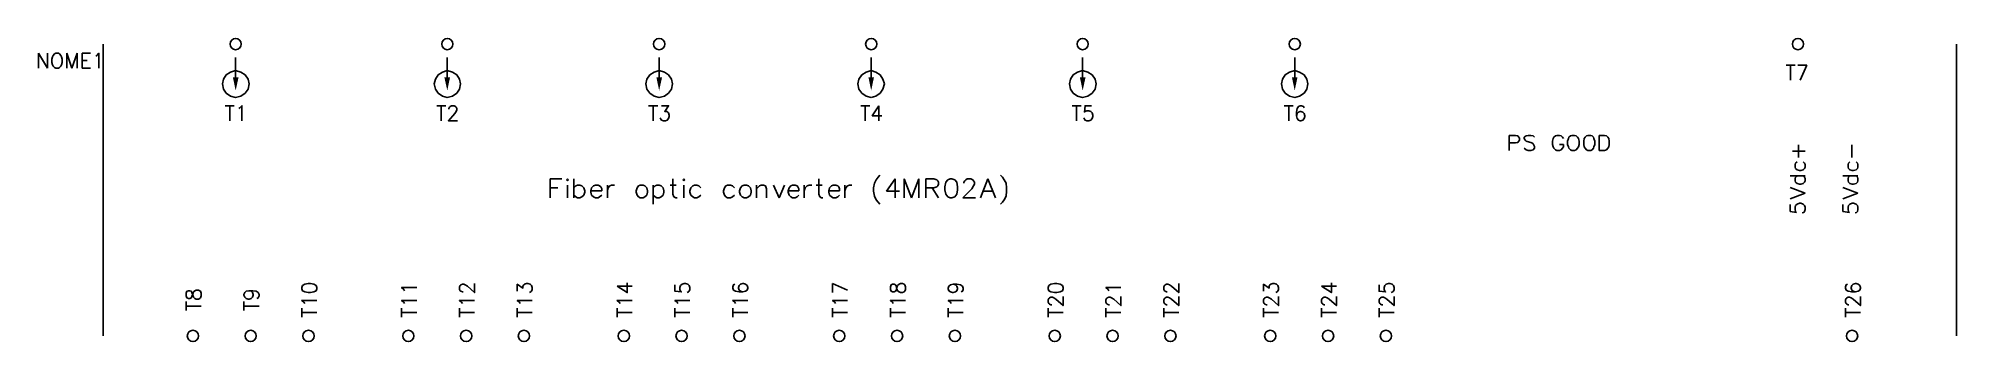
# Model space of a CAD drawing. Header units: millimetres. Extents: x 2176 to 2431, y 1177 to 1218.
import ezdxf
from ezdxf.enums import TextEntityAlignment as Align

# ---------------------------------------------------------------- set-up
doc = ezdxf.new("R2010")
doc.units = ezdxf.units.MM
doc.styles.add('ROMANS', font='romans', dxfattribs={"height": 0.2})

msp = doc.modelspace()

# ---------------------------------------------------------------- hatches: boundary and pattern name
at = {"linetype": 'Continuous'}
for points in [[(2201.98, 1212.54), (2202.35, 1210.76), (2202.74, 1212.54)], [(2230.13, 1212.54), (2230.53, 1210.76), (2230.89, 1212.54)], [(2258.36, 1212.54), (2258.73, 1210.76), (2259.12, 1212.54)], [(2286.59, 1212.54), (2286.96, 1210.76), (2287.33, 1212.54)], [(2314.74, 1212.54), (2315.11, 1210.76), (2315.5, 1212.54)], [(2342.97, 1212.54), (2343.34, 1210.76), (2343.71, 1212.54)]]:
    msp.add_hatch(color=256, dxfattribs=at).paths.add_polyline_path(points)

# ---------------------------------------------------------------- linework, layer by layer
for p, q in [((2184.71, 1178.13), (2184.71, 1216.95)), ((2431.46, 1216.95), (2431.46, 1178.13)), ((2201.67, 1213.23), (2201.09, 1212.86)), ((2202.35, 1213.41), (2201.67, 1213.23)), ((2202.35, 1211.65), (2202.35, 1215.17)), ((2203.06, 1213.23), (2202.35, 1213.41)), ((2203.61, 1212.86), (2203.06, 1213.23)), ((2229.9, 1213.23), (2229.32, 1212.86)), ((2230.53, 1213.41), (2229.9, 1213.23)), ((2230.53, 1211.65), (2230.53, 1215.17)), ((2231.21, 1213.23), (2230.53, 1213.41)), ((2231.79, 1212.86), (2231.21, 1213.23)), ((2258.05, 1213.23), (2257.47, 1212.86)), ((2258.73, 1213.41), (2258.05, 1213.23)), ((2258.73, 1211.65), (2258.73, 1215.17)), ((2259.44, 1213.23), (2258.73, 1213.41)), ((2259.99, 1212.86), (2259.44, 1213.23)), ((2286.28, 1213.23), (2285.7, 1212.86)), ((2286.96, 1213.41), (2286.28, 1213.23)), ((2286.96, 1211.65), (2286.96, 1215.17)), ((2287.59, 1213.23), (2286.96, 1213.41)), ((2288.17, 1212.86), (2287.59, 1213.23)), ((2314.43, 1213.23), (2313.85, 1212.86)), ((2315.11, 1213.41), (2314.43, 1213.23)), ((2315.11, 1211.65), (2315.11, 1215.17)), ((2315.82, 1213.23), (2315.11, 1213.41)), ((2316.37, 1212.86), (2315.82, 1213.23)), ((2342.66, 1213.23), (2342.08, 1212.86)), ((2343.34, 1213.41), (2342.66, 1213.23)), ((2343.34, 1211.65), (2343.34, 1215.17)), ((2343.97, 1213.23), (2343.34, 1213.41)), ((2344.6, 1212.86), (2343.97, 1213.23)), ((2200.72, 1212.28), (2200.59, 1211.65)), ((2200.59, 1211.65), (2200.72, 1210.97)), ((2201.09, 1212.86), (2200.72, 1212.28)), ((2200.72, 1210.97), (2201.09, 1210.4)), ((2204, 1212.28), (2203.61, 1212.86)), ((2203.61, 1210.4), (2204, 1210.97)), ((2204.13, 1211.65), (2204, 1212.28)), ((2204, 1210.97), (2204.13, 1211.65)), ((2228.95, 1212.28), (2228.77, 1211.65)), ((2228.77, 1211.65), (2228.95, 1210.97)), ((2229.32, 1212.86), (2228.95, 1212.28)), ((2228.95, 1210.97), (2229.32, 1210.4)), ((2232.15, 1212.28), (2231.79, 1212.86)), ((2231.79, 1210.4), (2232.15, 1210.97)), ((2232.28, 1211.65), (2232.15, 1212.28)), ((2232.15, 1210.97), (2232.28, 1211.65)), ((2257.11, 1212.28), (2256.97, 1211.65)), ((2256.97, 1211.65), (2257.11, 1210.97)), ((2257.47, 1212.86), (2257.11, 1212.28)), ((2257.11, 1210.97), (2257.47, 1210.4)), ((2260.38, 1212.28), (2259.99, 1212.86)), ((2259.99, 1210.4), (2260.38, 1210.97)), ((2260.51, 1211.65), (2260.38, 1212.28)), ((2260.38, 1210.97), (2260.51, 1211.65)), ((2285.33, 1212.28), (2285.2, 1211.65)), ((2285.2, 1211.65), (2285.33, 1210.97)), ((2285.7, 1212.86), (2285.33, 1212.28)), ((2285.33, 1210.97), (2285.7, 1210.4)), ((2288.53, 1212.28), (2288.17, 1212.86)), ((2288.17, 1210.4), (2288.53, 1210.97)), ((2288.72, 1211.65), (2288.53, 1212.28)), ((2288.53, 1210.97), (2288.72, 1211.65)), ((2313.49, 1212.28), (2313.35, 1211.65)), ((2313.35, 1211.65), (2313.49, 1210.97)), ((2313.85, 1212.86), (2313.49, 1212.28)), ((2313.49, 1210.97), (2313.85, 1210.4)), ((2316.76, 1212.28), (2316.37, 1212.86)), ((2316.37, 1210.4), (2316.76, 1210.97)), ((2316.89, 1211.65), (2316.76, 1212.28)), ((2316.76, 1210.97), (2316.89, 1211.65)), ((2341.72, 1212.28), (2341.58, 1211.65)), ((2341.58, 1211.65), (2341.72, 1210.97)), ((2342.08, 1212.86), (2341.72, 1212.28)), ((2341.72, 1210.97), (2342.08, 1210.4)), ((2344.97, 1212.28), (2344.6, 1212.86)), ((2344.6, 1210.4), (2344.97, 1210.97)), ((2345.1, 1211.65), (2344.97, 1212.28)), ((2344.97, 1210.97), (2345.1, 1211.65)), ((2201.09, 1210.4), (2201.67, 1210.03)), ((2201.67, 1210.03), (2202.35, 1209.82)), ((2202.35, 1209.82), (2203.06, 1210.03)), ((2203.06, 1210.03), (2203.61, 1210.4)), ((2229.32, 1210.4), (2229.9, 1210.03)), ((2229.9, 1210.03), (2230.53, 1209.82)), ((2230.53, 1209.82), (2231.21, 1210.03)), ((2231.21, 1210.03), (2231.79, 1210.4)), ((2257.47, 1210.4), (2258.05, 1210.03)), ((2258.05, 1210.03), (2258.73, 1209.82)), ((2258.73, 1209.82), (2259.44, 1210.03)), ((2259.44, 1210.03), (2259.99, 1210.4)), ((2285.7, 1210.4), (2286.28, 1210.03)), ((2286.28, 1210.03), (2286.96, 1209.82)), ((2286.96, 1209.82), (2287.59, 1210.03)), ((2287.59, 1210.03), (2288.17, 1210.4)), ((2313.85, 1210.4), (2314.43, 1210.03)), ((2314.43, 1210.03), (2315.11, 1209.82)), ((2315.11, 1209.82), (2315.82, 1210.03)), ((2315.82, 1210.03), (2316.37, 1210.4)), ((2342.08, 1210.4), (2342.66, 1210.03)), ((2342.66, 1210.03), (2343.34, 1209.82)), ((2343.34, 1209.82), (2343.97, 1210.03)), ((2343.97, 1210.03), (2344.6, 1210.4)), ((2371.88, 1202.79), (2371.88, 1204.79)), ((2371.88, 1204.79), (2372.75, 1204.79)), ((2372.75, 1203.79), (2371.88, 1203.79)), ((2372.75, 1204.79), (2373.06, 1204.73)), ((2373.06, 1203.84), (2372.75, 1203.79)), ((2373.06, 1204.73), (2373.14, 1204.6)), ((2373.14, 1203.97), (2373.06, 1203.84)), ((2373.14, 1204.6), (2373.27, 1204.42)), ((2373.27, 1204.16), (2373.14, 1203.97)), ((2373.27, 1204.42), (2373.27, 1204.16)), ((2374.14, 1204.73), (2373.9, 1204.55)), ((2373.9, 1204.55), (2373.9, 1204.37)), ((2373.9, 1204.37), (2374.01, 1204.16)), ((2374.14, 1202.9), (2373.9, 1203.11)), ((2374.01, 1204.16), (2374.14, 1204.05)), ((2374.4, 1204.79), (2374.14, 1204.73)), ((2374.14, 1204.05), (2374.9, 1203.79)), ((2374.4, 1202.79), (2374.14, 1202.9)), ((2374.77, 1204.79), (2374.4, 1204.79)), ((2375.08, 1204.73), (2374.77, 1204.79)), ((2375.08, 1202.9), (2374.77, 1202.79)), ((2374.9, 1203.79), (2375.08, 1203.66)), ((2375.27, 1204.55), (2375.08, 1204.73)), ((2375.08, 1203.66), (2375.27, 1203.34)), ((2375.27, 1203.11), (2375.08, 1202.9)), ((2375.27, 1203.34), (2375.27, 1203.11)), ((2377.73, 1204.37), (2377.65, 1204.05)), ((2377.65, 1204.05), (2377.65, 1203.61)), ((2377.65, 1203.61), (2377.73, 1203.29)), ((2377.86, 1204.55), (2377.73, 1204.37)), ((2377.73, 1203.29), (2377.86, 1203.11)), ((2378.04, 1204.73), (2377.86, 1204.55)), ((2377.86, 1203.11), (2378.04, 1202.9)), ((2378.23, 1204.79), (2378.04, 1204.73)), ((2378.04, 1202.9), (2378.23, 1202.79)), ((2378.59, 1204.79), (2378.23, 1204.79)), ((2378.8, 1204.73), (2378.59, 1204.79)), ((2379.12, 1203.61), (2378.59, 1203.61)), ((2378.59, 1202.79), (2378.8, 1202.9)), ((2378.99, 1204.55), (2378.8, 1204.73)), ((2378.8, 1202.9), (2378.99, 1203.11)), ((2379.12, 1204.37), (2378.99, 1204.55)), ((2378.99, 1203.11), (2379.12, 1203.29)), ((2379.12, 1203.29), (2379.12, 1203.61)), ((2379.8, 1204.37), (2379.67, 1204.05)), ((2379.67, 1204.05), (2379.67, 1203.61)), ((2379.67, 1203.61), (2379.8, 1203.29)), ((2379.85, 1204.55), (2379.8, 1204.37)), ((2379.8, 1203.29), (2379.85, 1203.11)), ((2380.06, 1204.73), (2379.85, 1204.55)), ((2379.85, 1203.11), (2380.06, 1202.9)), ((2380.25, 1204.79), (2380.06, 1204.73)), ((2380.06, 1202.9), (2380.25, 1202.79)), ((2380.61, 1204.79), (2380.25, 1204.79)), ((2380.8, 1204.73), (2380.61, 1204.79)), ((2380.61, 1202.79), (2380.8, 1202.9)), ((2381.01, 1204.55), (2380.8, 1204.73)), ((2380.8, 1202.9), (2381.01, 1203.11)), ((2381.11, 1204.37), (2381.01, 1204.55)), ((2381.01, 1203.11), (2381.11, 1203.29)), ((2381.19, 1204.05), (2381.11, 1204.37)), ((2381.11, 1203.29), (2381.19, 1203.61)), ((2381.19, 1203.61), (2381.19, 1204.05)), ((2381.87, 1204.37), (2381.82, 1204.05)), ((2381.82, 1204.05), (2381.82, 1203.61)), ((2381.82, 1203.61), (2381.87, 1203.29)), ((2382, 1204.55), (2381.87, 1204.37)), ((2381.87, 1203.29), (2382, 1203.11)), ((2382.19, 1204.73), (2382, 1204.55)), ((2382, 1203.11), (2382.19, 1202.9)), ((2382.37, 1204.79), (2382.19, 1204.73)), ((2382.19, 1202.9), (2382.37, 1202.79)), ((2382.76, 1204.79), (2382.37, 1204.79)), ((2382.95, 1204.73), (2382.76, 1204.79)), ((2382.76, 1202.79), (2382.95, 1202.9)), ((2383.13, 1204.55), (2382.95, 1204.73)), ((2382.95, 1202.9), (2383.13, 1203.11)), ((2383.18, 1204.37), (2383.13, 1204.55)), ((2383.13, 1203.11), (2383.18, 1203.29)), ((2383.31, 1204.05), (2383.18, 1204.37)), ((2383.18, 1203.29), (2383.31, 1203.61)), ((2383.31, 1203.61), (2383.31, 1204.05)), ((2383.89, 1202.79), (2383.89, 1204.79)), ((2383.89, 1204.79), (2384.57, 1204.79)), ((2384.57, 1204.79), (2384.83, 1204.73)), ((2384.83, 1202.9), (2384.57, 1202.79)), ((2384.83, 1204.73), (2385.02, 1204.55)), ((2385.02, 1203.11), (2384.83, 1202.9)), ((2385.02, 1204.55), (2385.15, 1204.37)), ((2385.15, 1203.29), (2385.02, 1203.11)), ((2385.15, 1204.37), (2385.2, 1204.05)), ((2385.2, 1203.61), (2385.15, 1203.29)), ((2385.2, 1204.05), (2385.2, 1203.61)), ((2410.42, 1203.53), (2410.42, 1201.85)), ((2417.52, 1201.85), (2417.52, 1203.53)), ((2374.77, 1202.79), (2374.4, 1202.79)), ((2378.23, 1202.79), (2378.59, 1202.79)), ((2380.25, 1202.79), (2380.61, 1202.79)), ((2382.37, 1202.79), (2382.76, 1202.79)), ((2384.57, 1202.79), (2383.89, 1202.79)), ((2411.28, 1202.72), (2409.6, 1202.72)), ((2410.02, 1201.09), (2409.97, 1200.91)), ((2409.97, 1200.91), (2409.97, 1200.59)), ((2409.97, 1200.59), (2410.02, 1200.38)), ((2410.23, 1201.27), (2410.02, 1201.09)), ((2410.02, 1200.38), (2410.23, 1200.2)), ((2411.23, 1201.09), (2411.04, 1201.27)), ((2411.04, 1200.2), (2411.23, 1200.38)), ((2411.28, 1200.91), (2411.23, 1201.09)), ((2411.23, 1200.38), (2411.28, 1200.59)), ((2411.28, 1200.59), (2411.28, 1200.91)), ((2417.07, 1201.09), (2417.02, 1200.91)), ((2417.02, 1200.91), (2417.02, 1200.59)), ((2417.02, 1200.59), (2417.07, 1200.38)), ((2417.26, 1201.27), (2417.07, 1201.09)), ((2417.07, 1200.38), (2417.26, 1200.2)), ((2418.28, 1201.09), (2418.07, 1201.27)), ((2418.07, 1200.2), (2418.28, 1200.38)), ((2418.33, 1200.91), (2418.28, 1201.09)), ((2418.28, 1200.38), (2418.33, 1200.59)), ((2418.33, 1200.59), (2418.33, 1200.91)), ((2244.21, 1196.5), (2244.21, 1199.02)), ((2244.21, 1199.02), (2245.78, 1199.02)), ((2245.23, 1197.81), (2244.21, 1197.81)), ((2246.54, 1199.02), (2246.41, 1198.89)), ((2246.41, 1198.89), (2246.54, 1198.76)), ((2246.67, 1198.89), (2246.54, 1199.02)), ((2246.54, 1198.76), (2246.67, 1198.89)), ((2246.54, 1198.18), (2246.54, 1196.5)), ((2247.35, 1196.5), (2247.35, 1199.02)), ((2247.35, 1197.81), (2247.62, 1198.08)), ((2247.62, 1198.08), (2247.88, 1198.18)), ((2247.88, 1198.18), (2248.19, 1198.18)), ((2248.19, 1198.18), (2248.43, 1198.08)), ((2248.43, 1198.08), (2248.69, 1197.81)), ((2248.69, 1197.81), (2248.82, 1197.45)), ((2249.74, 1197.81), (2249.64, 1197.45)), ((2250, 1198.08), (2249.74, 1197.81)), ((2250.26, 1198.18), (2250, 1198.08)), ((2250.63, 1198.18), (2250.26, 1198.18)), ((2250.81, 1198.08), (2250.63, 1198.18)), ((2250.95, 1197.95), (2250.81, 1198.08)), ((2251.08, 1197.68), (2250.95, 1197.95)), ((2251.84, 1196.5), (2251.84, 1198.18)), ((2251.84, 1197.45), (2251.94, 1197.81)), ((2251.94, 1197.81), (2252.15, 1198.08)), ((2252.15, 1198.08), (2252.39, 1198.18)), ((2252.39, 1198.18), (2252.78, 1198.18)), ((2255.79, 1197.81), (2255.66, 1197.45)), ((2255.98, 1198.08), (2255.79, 1197.81)), ((2256.21, 1198.18), (2255.98, 1198.08)), ((2256.61, 1198.18), (2256.21, 1198.18)), ((2256.84, 1198.08), (2256.61, 1198.18)), ((2257.11, 1197.81), (2256.84, 1198.08)), ((2257.16, 1197.45), (2257.11, 1197.81)), ((2257.92, 1198.18), (2257.92, 1195.66)), ((2257.92, 1197.81), (2258.18, 1198.08)), ((2258.18, 1198.08), (2258.42, 1198.18)), ((2258.42, 1198.18), (2258.73, 1198.18)), ((2258.73, 1198.18), (2258.99, 1198.08)), ((2258.99, 1198.08), (2259.25, 1197.81)), ((2259.25, 1197.81), (2259.36, 1197.45)), ((2261.01, 1198.18), (2260.2, 1198.18)), ((2260.57, 1199.02), (2260.57, 1197)), ((2262.01, 1199.02), (2261.88, 1198.89)), ((2261.88, 1198.89), (2262.01, 1198.76)), ((2262.14, 1198.89), (2262.01, 1199.02)), ((2262.01, 1198.76), (2262.14, 1198.89)), ((2262.01, 1198.18), (2262.01, 1196.5)), ((2262.95, 1197.81), (2262.82, 1197.45)), ((2263.21, 1198.08), (2262.95, 1197.81)), ((2263.45, 1198.18), (2263.21, 1198.08)), ((2263.76, 1198.18), (2263.45, 1198.18)), ((2264.03, 1198.08), (2263.76, 1198.18)), ((2264.26, 1197.81), (2264.03, 1198.08)), ((2267.41, 1197.81), (2267.3, 1197.45)), ((2267.62, 1198.08), (2267.41, 1197.81)), ((2267.85, 1198.18), (2267.62, 1198.08)), ((2268.22, 1198.18), (2267.85, 1198.18)), ((2268.48, 1198.08), (2268.22, 1198.18)), ((2268.74, 1197.81), (2268.48, 1198.08)), ((2269.56, 1197.81), (2269.42, 1197.45)), ((2269.79, 1198.08), (2269.56, 1197.81)), ((2270.05, 1198.18), (2269.79, 1198.08)), ((2270.37, 1198.18), (2270.05, 1198.18)), ((2270.63, 1198.08), (2270.37, 1198.18)), ((2270.87, 1197.81), (2270.63, 1198.08)), ((2271, 1197.45), (2270.87, 1197.81)), ((2271.68, 1198.18), (2271.68, 1196.5)), ((2271.68, 1197.68), (2272.07, 1198.08)), ((2272.07, 1198.08), (2272.31, 1198.18)), ((2272.31, 1198.18), (2272.62, 1198.18)), ((2272.62, 1198.18), (2272.88, 1198.08)), ((2272.88, 1198.08), (2273.02, 1197.68)), ((2273.96, 1198.18), (2274.69, 1196.5)), ((2274.69, 1196.5), (2275.4, 1198.18)), ((2276.03, 1197.81), (2275.9, 1197.45)), ((2276.27, 1198.08), (2276.03, 1197.81)), ((2276.48, 1198.18), (2276.27, 1198.08)), ((2276.84, 1198.18), (2276.48, 1198.18)), ((2277.1, 1198.08), (2276.84, 1198.18)), ((2277.21, 1197.95), (2277.1, 1198.08)), ((2277.34, 1197.68), (2277.21, 1197.95)), ((2278.05, 1196.5), (2278.05, 1198.18)), ((2278.05, 1197.45), (2278.15, 1197.81)), ((2278.15, 1197.81), (2278.42, 1198.08)), ((2278.42, 1198.08), (2278.68, 1198.18)), ((2278.68, 1198.18), (2279.04, 1198.18)), ((2280.43, 1198.18), (2279.62, 1198.18)), ((2279.99, 1199.02), (2279.99, 1197)), ((2281.43, 1197.81), (2281.3, 1197.45)), ((2281.69, 1198.08), (2281.43, 1197.81)), ((2281.88, 1198.18), (2281.69, 1198.08)), ((2282.24, 1198.18), (2281.88, 1198.18)), ((2282.5, 1198.08), (2282.24, 1198.18)), ((2282.64, 1197.95), (2282.5, 1198.08)), ((2282.74, 1197.68), (2282.64, 1197.95)), ((2283.45, 1196.5), (2283.45, 1198.18)), ((2283.45, 1197.45), (2283.58, 1197.81)), ((2283.58, 1197.81), (2283.81, 1198.08)), ((2283.81, 1198.08), (2284.08, 1198.18)), ((2284.08, 1198.18), (2284.39, 1198.18)), ((2287.41, 1198.44), (2287.27, 1197.81)), ((2287.27, 1197.81), (2287.27, 1197.37)), ((2287.64, 1198.89), (2287.41, 1198.44)), ((2287.9, 1199.26), (2287.64, 1198.89)), ((2288.09, 1199.52), (2287.9, 1199.26)), ((2290.16, 1199.02), (2288.98, 1197.37)), ((2290.16, 1196.5), (2290.16, 1199.02)), ((2291.36, 1196.5), (2291.36, 1199.02)), ((2291.36, 1199.02), (2292.31, 1196.5)), ((2292.31, 1196.5), (2293.3, 1199.02)), ((2293.3, 1199.02), (2293.3, 1196.5)), ((2294.25, 1196.5), (2294.25, 1199.02)), ((2294.25, 1199.02), (2295.32, 1199.02)), ((2295.32, 1197.81), (2294.25, 1197.81)), ((2295.06, 1197.81), (2295.9, 1196.5)), ((2295.32, 1199.02), (2295.69, 1198.89)), ((2295.69, 1197.95), (2295.32, 1197.81)), ((2295.69, 1198.89), (2295.82, 1198.76)), ((2295.82, 1198.08), (2295.69, 1197.95)), ((2295.82, 1198.76), (2295.9, 1198.57)), ((2295.9, 1198.31), (2295.82, 1198.08)), ((2295.9, 1198.57), (2295.9, 1198.31)), ((2296.89, 1198.57), (2296.76, 1197.95)), ((2296.76, 1197.95), (2296.76, 1197.55)), ((2297.16, 1198.89), (2296.89, 1198.57)), ((2297.47, 1199.02), (2297.16, 1198.89)), ((2297.71, 1199.02), (2297.47, 1199.02)), ((2298.1, 1198.89), (2297.71, 1199.02)), ((2298.34, 1198.57), (2298.1, 1198.89)), ((2298.47, 1197.95), (2298.34, 1198.57)), ((2298.47, 1197.55), (2298.47, 1197.95)), ((2299.28, 1198.57), (2299.41, 1198.76)), ((2299.28, 1198.44), (2299.28, 1198.57)), ((2299.41, 1198.76), (2299.54, 1198.89)), ((2299.54, 1198.89), (2299.72, 1199.02)), ((2299.72, 1199.02), (2300.22, 1199.02)), ((2300.22, 1199.02), (2300.49, 1198.89)), ((2300.59, 1198.08), (2300.35, 1197.68)), ((2300.49, 1198.89), (2300.59, 1198.76)), ((2300.59, 1198.76), (2300.72, 1198.57)), ((2300.72, 1198.31), (2300.59, 1198.08)), ((2300.72, 1198.57), (2300.72, 1198.31)), ((2301.53, 1196.5), (2302.48, 1199.02)), ((2302.48, 1199.02), (2303.5, 1196.5)), ((2304.18, 1199.52), (2304.44, 1199.26)), ((2304.44, 1199.26), (2304.68, 1198.89)), ((2304.68, 1198.89), (2304.94, 1198.44)), ((2304.94, 1198.44), (2304.99, 1197.81)), ((2304.99, 1197.81), (2304.99, 1197.37)), ((2409.29, 1199.44), (2411.28, 1199.44)), ((2411.28, 1197.13), (2409.29, 1197.87)), ((2410.02, 1199.26), (2409.97, 1199.07)), ((2409.97, 1199.07), (2409.97, 1198.76)), ((2409.97, 1198.76), (2410.02, 1198.57)), ((2410.23, 1199.44), (2410.02, 1199.26)), ((2410.02, 1198.57), (2410.23, 1198.39)), ((2410.23, 1200.2), (2410.55, 1200.15)), ((2410.23, 1198.39), (2410.55, 1198.31)), ((2410.55, 1200.15), (2410.73, 1200.15)), ((2410.55, 1198.31), (2410.73, 1198.31)), ((2410.73, 1200.15), (2411.04, 1200.2)), ((2410.73, 1198.31), (2411.04, 1198.39)), ((2411.23, 1199.26), (2411.04, 1199.44)), ((2411.04, 1198.39), (2411.23, 1198.57)), ((2411.28, 1199.07), (2411.23, 1199.26)), ((2411.23, 1198.57), (2411.28, 1198.76)), ((2411.28, 1198.76), (2411.28, 1199.07)), ((2416.31, 1199.44), (2418.33, 1199.44)), ((2418.33, 1197.13), (2416.31, 1197.87)), ((2417.07, 1199.26), (2417.02, 1199.07)), ((2417.02, 1199.07), (2417.02, 1198.76)), ((2417.02, 1198.76), (2417.07, 1198.57)), ((2417.26, 1199.44), (2417.07, 1199.26)), ((2417.07, 1198.57), (2417.26, 1198.39)), ((2417.26, 1200.2), (2417.57, 1200.15)), ((2417.26, 1198.39), (2417.57, 1198.31)), ((2417.57, 1200.15), (2417.75, 1200.15)), ((2417.57, 1198.31), (2417.75, 1198.31)), ((2417.75, 1200.15), (2418.07, 1200.2)), ((2417.75, 1198.31), (2418.07, 1198.39)), ((2418.28, 1199.26), (2418.07, 1199.44)), ((2418.07, 1198.39), (2418.28, 1198.57)), ((2418.33, 1199.07), (2418.28, 1199.26)), ((2418.28, 1198.57), (2418.33, 1198.76)), ((2418.33, 1198.76), (2418.33, 1199.07)), ((2247.62, 1196.61), (2247.35, 1196.87)), ((2247.88, 1196.5), (2247.62, 1196.61)), ((2248.19, 1196.5), (2247.88, 1196.5)), ((2248.43, 1196.61), (2248.19, 1196.5)), ((2248.69, 1196.87), (2248.43, 1196.61)), ((2248.82, 1197.24), (2248.69, 1196.87)), ((2248.82, 1197.45), (2248.82, 1197.24)), ((2249.64, 1197.45), (2251.08, 1197.45)), ((2249.64, 1197.45), (2249.64, 1197.24)), ((2249.64, 1197.24), (2249.74, 1196.87)), ((2249.74, 1196.87), (2250, 1196.61)), ((2250, 1196.61), (2250.26, 1196.5)), ((2250.26, 1196.5), (2250.63, 1196.5)), ((2250.63, 1196.5), (2250.81, 1196.61)), ((2250.81, 1196.61), (2251.08, 1196.87)), ((2251.08, 1197.45), (2251.08, 1197.68)), ((2255.66, 1197.45), (2255.66, 1197.24)), ((2255.66, 1197.24), (2255.79, 1196.87)), ((2255.79, 1196.87), (2255.98, 1196.61)), ((2255.98, 1196.61), (2256.21, 1196.5)), ((2256.21, 1196.5), (2256.61, 1196.5)), ((2256.61, 1196.5), (2256.84, 1196.61)), ((2256.84, 1196.61), (2257.11, 1196.87)), ((2257.11, 1196.87), (2257.16, 1197.24)), ((2257.16, 1197.24), (2257.16, 1197.45)), ((2258.18, 1196.61), (2257.92, 1196.87)), ((2258.42, 1196.5), (2258.18, 1196.61)), ((2258.73, 1196.5), (2258.42, 1196.5)), ((2258.99, 1196.61), (2258.73, 1196.5)), ((2259.25, 1196.87), (2258.99, 1196.61)), ((2259.36, 1197.24), (2259.25, 1196.87)), ((2259.36, 1197.45), (2259.36, 1197.24)), ((2260.57, 1197), (2260.7, 1196.61)), ((2260.7, 1196.61), (2260.93, 1196.5)), ((2260.93, 1196.5), (2261.14, 1196.5)), ((2262.82, 1197.45), (2262.82, 1197.24)), ((2262.82, 1197.24), (2262.95, 1196.87)), ((2262.95, 1196.87), (2263.21, 1196.61)), ((2263.21, 1196.61), (2263.45, 1196.5)), ((2263.45, 1196.5), (2263.76, 1196.5)), ((2263.76, 1196.5), (2264.03, 1196.61)), ((2264.03, 1196.61), (2264.26, 1196.87)), ((2267.3, 1197.45), (2267.3, 1197.24)), ((2267.3, 1197.24), (2267.41, 1196.87)), ((2267.41, 1196.87), (2267.62, 1196.61)), ((2267.62, 1196.61), (2267.85, 1196.5)), ((2267.85, 1196.5), (2268.22, 1196.5)), ((2268.22, 1196.5), (2268.48, 1196.61)), ((2268.48, 1196.61), (2268.74, 1196.87)), ((2269.42, 1197.45), (2269.42, 1197.24)), ((2269.42, 1197.24), (2269.56, 1196.87)), ((2269.56, 1196.87), (2269.79, 1196.61)), ((2269.79, 1196.61), (2270.05, 1196.5)), ((2270.05, 1196.5), (2270.37, 1196.5)), ((2270.37, 1196.5), (2270.63, 1196.61)), ((2270.63, 1196.61), (2270.87, 1196.87)), ((2270.87, 1196.87), (2271, 1197.24)), ((2271, 1197.24), (2271, 1197.45)), ((2273.02, 1197.68), (2273.02, 1196.5)), ((2275.9, 1197.45), (2277.34, 1197.45)), ((2275.9, 1197.45), (2275.9, 1197.24)), ((2275.9, 1197.24), (2276.03, 1196.87)), ((2276.03, 1196.87), (2276.27, 1196.61)), ((2276.27, 1196.61), (2276.48, 1196.5)), ((2276.48, 1196.5), (2276.84, 1196.5)), ((2276.84, 1196.5), (2277.1, 1196.61)), ((2277.1, 1196.61), (2277.34, 1196.87)), ((2277.34, 1197.45), (2277.34, 1197.68)), ((2279.99, 1197), (2280.12, 1196.61)), ((2280.12, 1196.61), (2280.35, 1196.5)), ((2280.35, 1196.5), (2280.54, 1196.5)), ((2281.3, 1197.45), (2282.74, 1197.45)), ((2281.3, 1197.45), (2281.3, 1197.24)), ((2281.3, 1197.24), (2281.43, 1196.87)), ((2281.43, 1196.87), (2281.69, 1196.61)), ((2281.69, 1196.61), (2281.88, 1196.5)), ((2281.88, 1196.5), (2282.24, 1196.5)), ((2282.24, 1196.5), (2282.5, 1196.61)), ((2282.5, 1196.61), (2282.74, 1196.87)), ((2282.74, 1197.45), (2282.74, 1197.68)), ((2287.27, 1197.37), (2287.41, 1196.74)), ((2287.41, 1196.74), (2287.64, 1196.24)), ((2287.64, 1196.24), (2287.9, 1195.93)), ((2287.9, 1195.93), (2288.09, 1195.66)), ((2288.98, 1197.37), (2290.73, 1197.37)), ((2296.76, 1197.55), (2296.89, 1197)), ((2296.89, 1197), (2297.16, 1196.61)), ((2297.16, 1196.61), (2297.47, 1196.5)), ((2297.47, 1196.5), (2297.71, 1196.5)), ((2297.71, 1196.5), (2298.1, 1196.61)), ((2298.1, 1196.61), (2298.34, 1197)), ((2298.34, 1197), (2298.47, 1197.55)), ((2300.35, 1197.68), (2299.15, 1196.5)), ((2299.15, 1196.5), (2300.85, 1196.5)), ((2303.11, 1197.37), (2301.93, 1197.37)), ((2304.44, 1195.93), (2304.18, 1195.66)), ((2304.68, 1196.24), (2304.44, 1195.93)), ((2304.94, 1196.74), (2304.68, 1196.24)), ((2304.99, 1197.37), (2304.94, 1196.74)), ((2409.29, 1196.37), (2411.28, 1197.13)), ((2409.29, 1195.61), (2409.29, 1194.67)), ((2409.97, 1195.25), (2410.02, 1195.48)), ((2409.97, 1194.93), (2409.97, 1195.25)), ((2410.02, 1195.48), (2410.23, 1195.66)), ((2410.23, 1195.66), (2410.55, 1195.8)), ((2410.55, 1195.8), (2410.73, 1195.8)), ((2410.73, 1195.8), (2411.04, 1195.66)), ((2411.04, 1195.66), (2411.23, 1195.48)), ((2411.23, 1195.48), (2411.28, 1195.25)), ((2411.28, 1195.25), (2411.28, 1194.93)), ((2416.31, 1196.37), (2418.33, 1197.13)), ((2416.31, 1195.61), (2416.31, 1194.67)), ((2417.02, 1195.25), (2417.07, 1195.48)), ((2417.02, 1194.93), (2417.02, 1195.25)), ((2417.07, 1195.48), (2417.26, 1195.66)), ((2417.26, 1195.66), (2417.57, 1195.8)), ((2417.57, 1195.8), (2417.75, 1195.8)), ((2417.75, 1195.8), (2418.07, 1195.66)), ((2418.07, 1195.66), (2418.28, 1195.48)), ((2418.28, 1195.48), (2418.33, 1195.25)), ((2418.33, 1195.25), (2418.33, 1194.93)), ((2409.29, 1194.67), (2410.15, 1194.54)), ((2410.02, 1194.67), (2409.97, 1194.93)), ((2410.15, 1194.54), (2410.02, 1194.67)), ((2411.1, 1194.54), (2410.91, 1194.49)), ((2411.23, 1194.67), (2411.1, 1194.54)), ((2411.28, 1194.93), (2411.23, 1194.67)), ((2416.31, 1194.67), (2417.2, 1194.54)), ((2417.07, 1194.67), (2417.02, 1194.93)), ((2417.2, 1194.54), (2417.07, 1194.67)), ((2418.15, 1194.54), (2417.96, 1194.49)), ((2418.28, 1194.67), (2418.15, 1194.54)), ((2418.33, 1194.93), (2418.28, 1194.67))]:
    msp.add_line(p, q)
at = {"color": 0}
for centre in [(2202.35, 1216.95), (2230.53, 1216.95), (2258.73, 1216.95), (2286.96, 1216.95), (2315.11, 1216.95), (2343.34, 1216.95), (2410.34, 1216.95), (2196.66, 1178.13), (2204.35, 1178.13), (2212.05, 1178.13), (2225.34, 1178.13), (2233.04, 1178.13), (2240.73, 1178.13), (2254.03, 1178.13), (2261.72, 1178.13), (2269.42, 1178.13), (2282.71, 1178.13), (2290.41, 1178.13), (2298.1, 1178.13), (2311.4, 1178.13), (2319.09, 1178.13), (2326.79, 1178.13), (2340.09, 1178.13), (2347.78, 1178.13), (2355.48, 1178.13), (2417.54, 1178.13)]:
    msp.add_circle(centre, 0.75, dxfattribs=at)

# ---------------------------------------------------------------- texts
at = {"lineweight": -3, "style": 'ROMANS'}
msp.add_attdef('NOME1', text='', height=2, dxfattribs=at).set_placement((2180.33, 1214.72), align=Align.MIDDLE_CENTER)
at = {"lineweight": 5, "style": 'ROMANS', "flags": 4}
for tag, text, p in [('T7', 'T7', (2410.22, 1213.15)), ('T1', 'T1', (2202.41, 1207.75)), ('T2', 'T2', (2230.58, 1207.75)), ('T3', 'T3', (2258.79, 1207.75)), ('T4', 'T4', (2287.02, 1207.75)), ('T5', 'T5', (2315.17, 1207.75)), ('T6', 'T6', (2343.4, 1207.75))]:
    msp.add_attdef(tag, text=text, height=2, dxfattribs=at).set_placement(p, align=Align.MIDDLE_CENTER)
for tag, text, p in [('T10', 'T10', (2212.16, 1182.95)), ('T12', 'T12', (2233.15, 1182.95)), ('T13', 'T13', (2240.84, 1182.95)), ('T14', 'T14', (2254.14, 1182.95)), ('T15', 'T15', (2261.83, 1182.95)), ('T16', 'T16', (2269.53, 1182.95)), ('T17', 'T17', (2282.82, 1182.95)), ('T18', 'T18', (2290.52, 1182.95)), ('T19', 'T19', (2298.21, 1182.95)), ('T20', 'T20', (2311.51, 1182.95)), ('T22', 'T22', (2326.9, 1182.95)), ('T23', 'T23', (2340.19, 1182.95)), ('T24', 'T24', (2347.89, 1182.95)), ('T25', 'T25', (2355.58, 1182.95)), ('T26', 'T26', (2417.65, 1182.95)), ('T8', 'T8', (2196.77, 1182.95)), ('T9', 'T9', (2204.46, 1182.95)), ('T11', 'T11', (2225.45, 1182.95)), ('T21', 'T21', (2319.2, 1182.95))]:
    msp.add_attdef(tag, text=text, height=2, rotation=90, dxfattribs=at).set_placement(p, align=Align.MIDDLE_CENTER)

doc.saveas('drawing.dxf')
